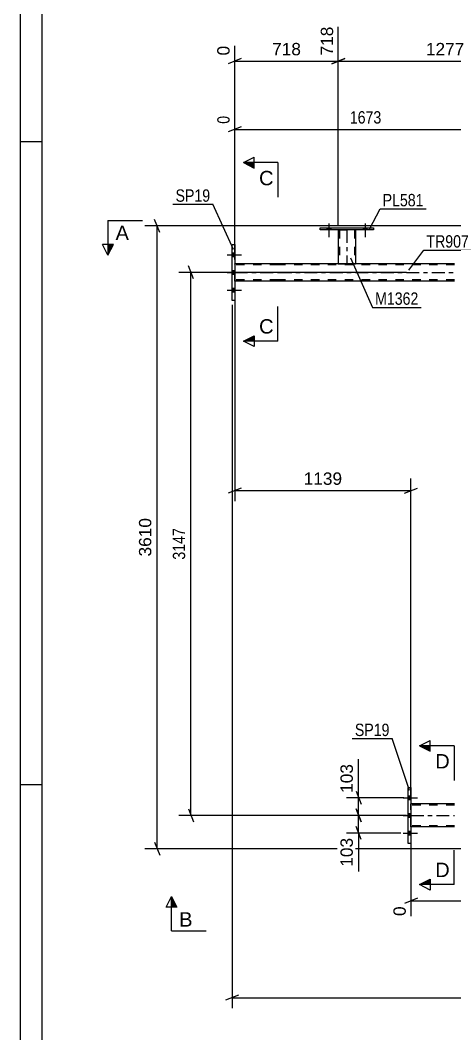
# Model space of a CAD drawing. Header units: millimetres. Extents: x 0 to 3371, y 0 to 1899.
# Drawn here: x 0 to 100.8, y 240.3 to 475.2 of the extents above; entities that cross this region are included whole.
import ezdxf

# ---------------------------------------------------------------- set-up
doc = ezdxf.new("R2010")
doc.units = ezdxf.units.MM
doc.linetypes.add('DXK_LINE_DOT2', pattern=[3.9198, 1.9599, -1.9599])
doc.linetypes.add('DXK_LINE_DOT3', pattern=[5.9187, 2.979, -0.9799, 0.9799, -0.9799])
doc.styles.add('Arial', font='ARIAL.TTF', dxfattribs={"height": 0.2})
doc.styles.add('Arial Narrow', font='ARIALN.TTF', dxfattribs={"height": 0.2})

# ---------------------------------------------------------------- blocks, each defined once
blk = doc.blocks.new('Unknown-203723636-1133')
at = {"color": 5, "linetype": 'Continuous'}
for p, q in [((0, 594), (0, 0)), ((5, 589), (5, 5)), ((5, 447), (0, 447)), ((5, 298), (0, 298))]:
    blk.add_line(p, q, dxfattribs=at)
blk = doc.blocks.new('Bolt-203723636-5100 - 5074')
at = {"linetype": 'Continuous'}
for points in [[(49.78, 420.42), (49.78, 421.3), (49.14, 421.3), (49.14, 420.42)], [(49.78, 420.42), (49.78, 421.3), (49.14, 421.3), (49.14, 420.42)], [(49.78, 420.42), (49.78, 421.3), (49.14, 421.3), (49.14, 420.42)], [(49.78, 416.32), (49.78, 417.2), (49.14, 417.2), (49.14, 416.32)], [(49.78, 416.32), (49.78, 417.2), (49.14, 417.2), (49.14, 416.32)], [(49.78, 412.22), (49.78, 413.1), (49.14, 413.1), (49.14, 412.22)], [(49.78, 412.22), (49.78, 413.1), (49.14, 413.1), (49.14, 412.22)], [(49.78, 412.22), (49.78, 413.1), (49.14, 413.1), (49.14, 412.22)]]:
    blk.add_hatch(color=1, dxfattribs=at).paths.add_polyline_path(points)
at = {"color": 1, "linetype": 'Continuous'}
for p, q in [((47.98, 420.86), (51.3, 420.86)), ((47.98, 420.86), (51.3, 420.86)), ((47.98, 420.86), (51.3, 420.86)), ((49.14, 421.3), (49.78, 421.3)), ((49.14, 421.3), (49.78, 421.3)), ((49.14, 421.3), (49.78, 421.3)), ((49.14, 420.42), (49.78, 420.42)), ((49.14, 420.42), (49.78, 420.42)), ((49.14, 420.42), (49.78, 420.42)), ((47.98, 416.76), (51.3, 416.76)), ((47.98, 416.76), (51.3, 416.76)), ((49.14, 417.2), (49.78, 417.2)), ((49.14, 417.2), (49.78, 417.2)), ((49.14, 416.32), (49.78, 416.32)), ((49.14, 416.32), (49.78, 416.32)), ((47.98, 412.66), (51.3, 412.66)), ((47.98, 412.66), (51.3, 412.66)), ((47.98, 412.66), (51.3, 412.66)), ((49.14, 413.1), (49.78, 413.1)), ((49.14, 413.1), (49.78, 413.1)), ((49.14, 413.1), (49.78, 413.1)), ((49.14, 412.22), (49.78, 412.22)), ((49.14, 412.22), (49.78, 412.22)), ((49.14, 412.22), (49.78, 412.22))]:
    blk.add_line(p, q, dxfattribs=at)
blk = doc.blocks.new('Part-203723636-5154 - 5074')
at = {"color": 2, "linetype": 'Continuous'}
for p, q in [((59.9, 418.76), (49.78, 418.76)), ((100.77, 418.76), (60, 418.76)), ((59.9, 414.76), (49.78, 414.76)), ((100.77, 414.76), (60, 414.76))]:
    blk.add_line(p, q, dxfattribs=at)
at = {"color": 7, "linetype": 'DXK_LINE_DOT2'}
for p, q in [((49.78, 414.76), (49.78, 418.76)), ((59.9, 418.52), (49.78, 418.52)), ((100.77, 418.52), (60, 418.52)), ((59.9, 415), (49.78, 415)), ((100.77, 415), (60, 415))]:
    blk.add_line(p, q, dxfattribs=at)
at = {"color": 7, "linetype": 'DXK_LINE_DOT3'}
for p, q in [((49.78, 416.76), (59.9, 416.76)), ((60, 416.76), (100.77, 416.76))]:
    blk.add_line(p, q, dxfattribs=at)
blk = doc.blocks.new('Part-203723636-5172 - 5074')
at = {"color": 2, "linetype": 'Continuous'}
for p, q in [((100.77, 293.54), (90.65, 293.54)), ((100.77, 288.26), (90.65, 288.26))]:
    blk.add_line(p, q, dxfattribs=at)
at = {"color": 7, "linetype": 'DXK_LINE_DOT2'}
for p, q in [((90.65, 288.26), (90.65, 293.54)), ((100.77, 293.3), (90.65, 293.3)), ((100.77, 288.5), (90.65, 288.5))]:
    blk.add_line(p, q, dxfattribs=at)
at = {"color": 7, "linetype": 'DXK_LINE_DOT3'}
blk.add_line((90.65, 290.9), (100.77, 290.9), dxfattribs=at)
blk = doc.blocks.new('Part-203723636-5210 - 5074')
at = {"color": 2, "linetype": 'Continuous'}
for p, q in [((90.01, 284.4), (90.01, 297.4)), ((90.01, 297.4), (90.65, 297.4)), ((90.65, 297.4), (90.65, 284.4)), ((90.65, 284.4), (90.01, 284.4))]:
    blk.add_line(p, q, dxfattribs=at)
blk = doc.blocks.new('Part-203723636-5268 - 5074')
at = {"color": 2, "linetype": 'Continuous'}
for p, q in [((49.14, 423.26), (49.78, 423.26)), ((49.14, 410.26), (49.14, 423.26)), ((49.78, 423.26), (49.78, 410.26)), ((49.78, 410.26), (49.14, 410.26))]:
    blk.add_line(p, q, dxfattribs=at)
blk = doc.blocks.new('Part-203723636-5273 - 5074')
at = {"color": 2, "linetype": 'Continuous'}
for p, q in [((69.6, 426.6), (69.6, 427.08)), ((69.6, 427.08), (82, 427.08)), ((82, 426.6), (69.6, 426.6)), ((82, 427.08), (82, 426.6))]:
    blk.add_line(p, q, dxfattribs=at)
blk = doc.blocks.new('Bolt-203723636-5295 - 5074')
at = {"linetype": 'Continuous'}
for points in [[(90.65, 294.56), (90.65, 295.44), (90.01, 295.44), (90.01, 294.56)], [(90.65, 294.56), (90.65, 295.44), (90.01, 295.44), (90.01, 294.56)], [(90.65, 294.56), (90.65, 295.44), (90.01, 295.44), (90.01, 294.56)], [(90.65, 290.46), (90.65, 291.34), (90.01, 291.34), (90.01, 290.46)], [(90.65, 290.46), (90.65, 291.34), (90.01, 291.34), (90.01, 290.46)], [(90.65, 286.36), (90.65, 287.24), (90.01, 287.24), (90.01, 286.36)], [(90.65, 286.36), (90.65, 287.24), (90.01, 287.24), (90.01, 286.36)], [(90.65, 286.36), (90.65, 287.24), (90.01, 287.24), (90.01, 286.36)]]:
    blk.add_hatch(color=1, dxfattribs=at).paths.add_polyline_path(points)
at = {"color": 1, "linetype": 'Continuous'}
for p, q in [((88.85, 295), (92.17, 295)), ((88.85, 295), (92.17, 295)), ((88.85, 295), (92.17, 295)), ((90.01, 295.44), (90.65, 295.44)), ((90.01, 295.44), (90.65, 295.44)), ((90.01, 295.44), (90.65, 295.44)), ((90.01, 294.56), (90.65, 294.56)), ((90.01, 294.56), (90.65, 294.56)), ((90.01, 294.56), (90.65, 294.56)), ((90.01, 291.34), (90.65, 291.34)), ((90.01, 291.34), (90.65, 291.34)), ((88.85, 290.9), (92.17, 290.9)), ((88.85, 290.9), (92.17, 290.9)), ((90.01, 290.46), (90.65, 290.46)), ((90.01, 290.46), (90.65, 290.46)), ((88.85, 286.8), (92.17, 286.8)), ((88.85, 286.8), (92.17, 286.8)), ((88.85, 286.8), (92.17, 286.8)), ((90.01, 287.24), (90.65, 287.24)), ((90.01, 287.24), (90.65, 287.24)), ((90.01, 287.24), (90.65, 287.24)), ((90.01, 286.36), (90.65, 286.36)), ((90.01, 286.36), (90.65, 286.36)), ((90.01, 286.36), (90.65, 286.36))]:
    blk.add_line(p, q, dxfattribs=at)
blk = doc.blocks.new('Part-203723636-5340 - 5074')
at = {"color": 2, "linetype": 'Continuous'}
for p, q in [((73.8, 426.6), (73.8, 418.76)), ((77.8, 426.6), (77.8, 418.76)), ((73.8, 418.76), (77.8, 418.76))]:
    blk.add_line(p, q, dxfattribs=at)
at = {"color": 7, "linetype": 'DXK_LINE_DOT2'}
for p, q in [((73.8, 426.6), (77.8, 426.6)), ((73.8, 426.6), (73.8, 426.6)), ((73.8, 426.6), (73.8, 426.6)), ((74.04, 426.6), (74.04, 418.76)), ((77.56, 426.6), (77.56, 418.76)), ((77.8, 426.6), (77.8, 426.6)), ((77.8, 426.6), (77.8, 426.6)), ((77.54, 418.76), (77.5, 418.76)), ((77.5, 418.76), (77.54, 418.76)), ((77.56, 418.76), (77.54, 418.76)), ((77.54, 418.76), (77.56, 418.76))]:
    blk.add_line(p, q, dxfattribs=at)
at = {"color": 7, "linetype": 'DXK_LINE_DOT3'}
blk.add_line((75.8, 426.6), (75.8, 418.76), dxfattribs=at)
blk = doc.blocks.new('Bolt-203723636-5498 - 5074')
at = {"linetype": 'Continuous'}
for points in [[(71.16, 426.6), (72.04, 426.6), (72.04, 427.08), (71.16, 427.08)], [(79.56, 426.6), (80.44, 426.6), (80.44, 427.08), (79.56, 427.08)]]:
    blk.add_hatch(color=1, dxfattribs=at).paths.add_polyline_path(points)
at = {"color": 1, "linetype": 'Continuous'}
for p, q in [((71.6, 428.08), (71.6, 424.96)), ((80, 428.08), (80, 424.96)), ((71.16, 427.08), (71.16, 426.6)), ((72.04, 427.08), (72.04, 426.6)), ((79.56, 427.08), (79.56, 426.6)), ((80.44, 427.08), (80.44, 426.6))]:
    blk.add_line(p, q, dxfattribs=at)
blk = doc.blocks.new('Bolt-203723636-5499 - 5074')
at = {"linetype": 'Continuous'}
for points in [[(71.16, 426.6), (72.04, 426.6), (72.04, 427.08), (71.16, 427.08)], [(79.56, 426.6), (80.44, 426.6), (80.44, 427.08), (79.56, 427.08)]]:
    blk.add_hatch(color=1, dxfattribs=at).paths.add_polyline_path(points)
at = {"color": 1, "linetype": 'Continuous'}
for p, q in [((71.6, 428.08), (71.6, 424.96)), ((80, 428.08), (80, 424.96)), ((71.16, 427.08), (71.16, 426.6)), ((72.04, 427.08), (72.04, 426.6)), ((79.56, 427.08), (79.56, 426.6)), ((80.44, 427.08), (80.44, 426.6))]:
    blk.add_line(p, q, dxfattribs=at)
blk = doc.blocks.new('StraightDimension-203723636-6242 - 5074')
at = {"color": 7, "linetype": 'Continuous'}
for p, q in [((185.26, 427.54), (28.91, 427.54)), ((32.36, 426.04), (31.16, 429.04)), ((31.76, 283.16), (31.76, 427.54)), ((31.16, 284.66), (32.36, 281.66)), ((234.26, 283.16), (28.91, 283.16))]:
    blk.add_line(p, q, dxfattribs=at)
at = {"color": 0}
blk.add_wipeout([(31.01, 360.4), (26.81, 360.4), (26.81, 350.31), (31.01, 350.31)], dxfattribs=at)
at = {"color": 3, "style": 'Arial'}
blk.add_text('3610', height=2.865, rotation=90.0002, dxfattribs=at).set_placement((30.41, 350.91))
blk = doc.blocks.new('StraightDimension-203723636-6822 - 5074')
at = {"color": 7, "linetype": 'Continuous'}
for p, q in [((73.8, 427.6), (73.8, 473.71)), ((49.78, 419.76), (49.78, 469.26)), ((51.28, 466.34), (48.28, 465.14)), ((49.78, 465.74), (73.8, 465.74)), ((72.3, 465.14), (75.3, 466.34))]:
    blk.add_line(p, q, dxfattribs=at)
at = {"color": 0, "linetype": 'Continuous'}
for points in [[(73.2, 474.31), (69, 474.31), (69, 466.44), (73.2, 466.44)], [(49.18, 469.86), (44.98, 469.86), (44.98, 466.44), (49.18, 466.44)]]:
    blk.add_wipeout(points, dxfattribs=at)
at = {"color": 0}
blk.add_wipeout([(65.72, 466.49), (65.72, 470.69), (57.85, 470.69), (57.85, 466.49)], dxfattribs=at)
at = {"color": 3, "linetype": 'Continuous', "style": 'Arial'}
for s, height, p in [('718', 2.865, (72.6, 467.04)), ('0', 2.87, (48.58, 467.04))]:
    blk.add_text(s, height=height, rotation=90.0002, dxfattribs=at).set_placement(p)
at = {"color": 3, "style": 'Arial'}
blk.add_text('718', height=2.865, dxfattribs=at).set_placement((58.45, 467.09))
blk = doc.blocks.new('StraightDimension-203723636-5832 - 5074')
at = {"color": 7, "linetype": 'Continuous'}
for p, q in [((49.14, 409.26), (49.14, 246.23)), ((50.64, 249.23), (47.64, 248.03)), ((49.14, 248.63), (787.19, 248.63))]:
    blk.add_line(p, q, dxfattribs=at)
blk = doc.blocks.new('StraightDimension-203723636-11403 - 5074')
at = {"color": 7, "linetype": 'Continuous'}
for p, q in [((40.21, 415.26), (39.01, 418.26)), ((89.65, 416.76), (36.76, 416.76)), ((39.61, 290.9), (39.61, 416.76)), ((39.01, 292.4), (40.21, 289.4)), ((89.65, 290.9), (36.76, 290.9))]:
    blk.add_line(p, q, dxfattribs=at)
at = {"color": 0}
blk.add_wipeout([(38.86, 358.08), (34.66, 358.08), (34.66, 349.57), (38.86, 349.57)], dxfattribs=at)
at = {"color": 3, "style": 'Arial Narrow'}
blk.add_text('3147', height=2.863, rotation=90.0002, dxfattribs=at).set_placement((38.26, 350.17))
blk = doc.blocks.new('StraightDimension-203723636-5671 - 5074')
at = {"color": 7, "linetype": 'Continuous'}
for p, q in [((77.92, 292.4), (79.12, 289.4)), ((89.01, 290.9), (75.67, 290.9)), ((78.52, 286.8), (78.52, 290.9)), ((88.34, 286.8), (75.67, 286.8)), ((79.12, 285.3), (77.92, 288.3))]:
    blk.add_line(p, q, dxfattribs=at)
at = {"color": 0}
blk.add_wipeout([(77.77, 286.27), (73.57, 286.27), (73.57, 278.4), (77.77, 278.4)], dxfattribs=at)
at = {"color": 7, "linetype": 'Continuous'}
blk.add_line((78.52, 286.8), (78.52, 277.88), dxfattribs=at)
blk.add_line((78.52, 286.8), (78.52, 277.88), dxfattribs=at)
at = {"color": 3, "style": 'Arial'}
blk.add_text('103', height=2.865, rotation=90.0002, dxfattribs=at).set_placement((77.17, 279))
blk = doc.blocks.new('StraightDimension-203723636-5679 - 5074')
at = {"color": 7, "linetype": 'Continuous'}
for p, q in [((77.92, 296.5), (79.12, 293.5)), ((89.01, 295), (75.67, 295)), ((78.52, 290.9), (78.52, 295)), ((79.12, 289.4), (77.92, 292.4)), ((89.01, 290.9), (75.67, 290.9))]:
    blk.add_line(p, q, dxfattribs=at)
at = {"color": 0}
blk.add_wipeout([(77.77, 303.39), (73.57, 303.39), (73.57, 295.52), (77.77, 295.52)], dxfattribs=at)
at = {"color": 7, "linetype": 'Continuous'}
blk.add_line((78.52, 295), (78.52, 303.92), dxfattribs=at)
blk.add_line((78.52, 295), (78.52, 303.92), dxfattribs=at)
at = {"color": 3, "style": 'Arial'}
blk.add_text('103', height=2.865, rotation=90.0002, dxfattribs=at).set_placement((77.17, 296.12))
blk = doc.blocks.new('StraightDimension-203723636-5804 - 5074')
at = {"color": 7, "linetype": 'Continuous'}
for p, q in [((49.78, 413.76), (49.78, 363.77)), ((90.65, 294.54), (90.65, 369.02)), ((51.28, 366.77), (48.28, 365.57)), ((89.15, 365.57), (92.15, 366.77)), ((49.78, 366.17), (90.65, 366.17))]:
    blk.add_line(p, q, dxfattribs=at)
at = {"color": 0}
blk.add_wipeout([(75.26, 366.92), (75.26, 371.12), (65.17, 371.12), (65.17, 366.92)], dxfattribs=at)
at = {"color": 3, "style": 'Arial'}
blk.add_text('1139', height=2.865, dxfattribs=at).set_placement((65.77, 367.52))
blk = doc.blocks.new('StraightDimension-203723636-6642 - 5074')
at = {"color": 7, "linetype": 'Continuous'}
for p, q in [((123.35, 427.6), (123.35, 475.93)), ((73.8, 427.6), (73.8, 473.71)), ((75.3, 466.34), (72.3, 465.14)), ((73.8, 465.74), (123.35, 465.74)), ((121.85, 465.14), (124.85, 466.34))]:
    blk.add_line(p, q, dxfattribs=at)
at = {"color": 0, "linetype": 'Continuous'}
blk.add_wipeout([(122.75, 476.53), (118.55, 476.53), (118.55, 466.44), (122.75, 466.44)], dxfattribs=at)
at = {"color": 0}
blk.add_wipeout([(103.62, 466.49), (103.62, 470.69), (93.53, 470.69), (93.53, 466.49)], dxfattribs=at)
at = {"color": 3, "linetype": 'Continuous', "style": 'Arial'}
blk.add_text('1995', height=2.865, rotation=90.0002, dxfattribs=at).set_placement((122.15, 467.04))
at = {"color": 3, "style": 'Arial'}
blk.add_text('1277', height=2.865, dxfattribs=at).set_placement((94.13, 467.09))
blk = doc.blocks.new('StraightDimension-203723636-13704 - 5074')
at = {"color": 7, "linetype": 'Continuous'}
for p, q in [((110.47, 415.76), (110.47, 458.52)), ((49.78, 419.76), (49.78, 453.04)), ((51.28, 450.51), (48.28, 449.31)), ((49.78, 449.91), (110.47, 449.91)), ((108.97, 449.31), (111.97, 450.51))]:
    blk.add_line(p, q, dxfattribs=at)
at = {"color": 0, "linetype": 'Continuous'}
for points in [[(109.87, 459.12), (105.67, 459.12), (105.67, 450.61), (109.87, 450.61)], [(49.18, 453.64), (44.98, 453.64), (44.98, 450.61), (49.18, 450.61)]]:
    blk.add_wipeout(points, dxfattribs=at)
at = {"color": 0}
blk.add_wipeout([(84.38, 450.66), (84.38, 454.86), (75.87, 454.86), (75.87, 450.66)], dxfattribs=at)
at = {"color": 3, "linetype": 'Continuous', "style": 'Arial Narrow'}
for s, height, p in [('1673', 2.863, (109.27, 451.21)), ('0', 2.86, (48.58, 451.21))]:
    blk.add_text(s, height=height, rotation=90.0002, dxfattribs=at).set_placement(p)
at = {"color": 3, "style": 'Arial Narrow'}
blk.add_text('1673', height=2.863, dxfattribs=at).set_placement((76.47, 451.26))
blk = doc.blocks.new('StraightDimension-203723636-16725 - 5074')
at = {"color": 7, "linetype": 'Continuous'}
for p, q in [((90.65, 292.54), (90.65, 267.57)), ((154.59, 292.54), (154.59, 256.4)), ((92.15, 271.7), (89.15, 270.5)), ((90.65, 271.1), (154.59, 271.1)), ((153.09, 270.5), (156.09, 271.7))]:
    blk.add_line(p, q, dxfattribs=at)
at = {"color": 0}
blk.add_wipeout([(127.67, 271.85), (127.67, 276.05), (117.57, 276.05), (117.57, 271.85)], dxfattribs=at)
at = {"color": 0, "linetype": 'Continuous'}
for points in [[(90.05, 270.4), (85.85, 270.4), (85.85, 266.97), (90.05, 266.97)], [(153.99, 265.9), (149.79, 265.9), (149.79, 255.8), (153.99, 255.8)]]:
    blk.add_wipeout(points, dxfattribs=at)
at = {"color": 3, "style": 'Arial'}
blk.add_text('1637', height=2.865, dxfattribs=at).set_placement((118.17, 272.45))
at = {"color": 3, "linetype": 'Continuous', "style": 'Arial'}
for s, height, p in [('0', 2.87, (89.45, 267.57)), ('1637', 2.865, (153.39, 256.4))]:
    blk.add_text(s, height=height, rotation=90.0002, dxfattribs=at).set_placement(p)
blk = doc.blocks.new('Mark-203723636-5150 - 5074')
at = {"color": 0}
blk.add_wipeout([(104.12, 422.51), (104.12, 425.51), (94.25, 425.51), (94.25, 422.51)], dxfattribs=at)
blk.add_wipeout([(104.12, 422.51), (104.12, 425.51), (94.25, 425.51), (94.25, 422.51)], dxfattribs=at)
at = {"color": 30, "linetype": 'Continuous'}
for p, q in [((90.19, 417.31), (93.65, 421.91)), ((93.65, 421.91), (104.72, 421.91))]:
    blk.add_line(p, q, dxfattribs=at)
at = {"color": 3, "style": 'Arial Narrow'}
blk.add_text('TR907', height=2.863, dxfattribs=at).set_placement((94.25, 422.51))
blk = doc.blocks.new('SectionMark-203723636-6906 - 5074')
at = {"color": 6, "linetype": 'Continuous'}
for p, q in [((92.65, 307.02), (95.15, 308.27)), ((100.65, 307.02), (92.65, 307.02)), ((100.65, 274.85), (92.65, 274.85)), ((95.15, 273.6), (92.65, 274.85))]:
    blk.add_line(p, q, dxfattribs=at)
at = {"color": 0, "linetype": 'Continuous'}
for points in [[(99.65, 301.77), (99.65, 305.27), (96.28, 305.27), (96.28, 301.77)], [(99.65, 276.6), (99.65, 280.1), (96.28, 280.1), (96.28, 276.6)]]:
    blk.add_wipeout(points, dxfattribs=at)
at = {"linetype": 'Continuous'}
for points in [[(95.15, 307.02), (95.15, 305.77), (92.65, 307.02)], [(95.15, 276.1), (95.15, 274.85), (92.65, 274.85)]]:
    blk.add_hatch(color=6, dxfattribs=at).paths.add_polyline_path(points)
at = {"color": 6, "linetype": 'Continuous'}
for p, q in [((95.15, 305.77), (95.15, 308.27)), ((92.65, 307.02), (95.15, 305.77)), ((100.65, 307.02), (100.65, 299.02)), ((100.65, 274.85), (100.65, 282.85)), ((92.65, 274.85), (95.15, 276.1)), ((95.15, 276.1), (95.15, 273.6))]:
    blk.add_line(p, q, dxfattribs=at)
at = {"color": 3, "linetype": 'Continuous', "style": 'Arial'}
for p in [(96.28, 301.77), (96.28, 276.6)]:
    blk.add_text('D', height=3.34, dxfattribs=at).set_placement(p)
blk = doc.blocks.new('Mark-203723636-5206 - 5074')
at = {"color": 0}
blk.add_wipeout([(85.68, 309.29), (85.68, 312.29), (77.64, 312.29), (77.64, 309.29)], dxfattribs=at)
blk.add_wipeout([(85.68, 309.29), (85.68, 312.29), (77.64, 312.29), (77.64, 309.29)], dxfattribs=at)
at = {"color": 30, "linetype": 'Continuous'}
for p in [(77.04, 308.69), (90.32, 296.68)]:
    blk.add_line(p, (86.28, 308.69), dxfattribs=at)
at = {"color": 3, "style": 'Arial Narrow'}
blk.add_text('SP19', height=2.863, dxfattribs=at).set_placement((77.64, 309.29))
blk = doc.blocks.new('Mark-203723636-5264 - 5074')
at = {"color": 0}
blk.add_wipeout([(44.07, 433.14), (44.07, 436.14), (36.03, 436.14), (36.03, 433.14)], dxfattribs=at)
blk.add_wipeout([(44.07, 433.14), (44.07, 436.14), (36.03, 436.14), (36.03, 433.14)], dxfattribs=at)
at = {"color": 30, "linetype": 'Continuous'}
for p in [(35.43, 432.54), (49.48, 422.08)]:
    blk.add_line(p, (44.67, 432.54), dxfattribs=at)
at = {"color": 3, "style": 'Arial Narrow'}
blk.add_text('SP19', height=2.863, dxfattribs=at).set_placement((36.03, 433.14))
blk = doc.blocks.new('Mark-203723636-5269 - 5074')
at = {"color": 0}
blk.add_wipeout([(93.59, 432.08), (93.59, 435.08), (84.09, 435.08), (84.09, 432.08)], dxfattribs=at)
blk.add_wipeout([(93.59, 432.08), (93.59, 435.08), (84.09, 435.08), (84.09, 432.08)], dxfattribs=at)
at = {"color": 30, "linetype": 'Continuous'}
for p, q in [((81.05, 426.75), (83.49, 431.48)), ((83.49, 431.48), (94.19, 431.48))]:
    blk.add_line(p, q, dxfattribs=at)
at = {"color": 3, "style": 'Arial Narrow'}
blk.add_text('PL581', height=2.863, dxfattribs=at).set_placement((84.09, 432.08))
blk = doc.blocks.new('Mark-203723636-5336 - 5074')
at = {"color": 0}
blk.add_wipeout([(92.39, 409.26), (92.39, 412.26), (82.34, 412.26), (82.34, 409.26)], dxfattribs=at)
blk.add_wipeout([(92.39, 409.26), (92.39, 412.26), (82.34, 412.26), (82.34, 409.26)], dxfattribs=at)
at = {"color": 30, "linetype": 'Continuous'}
for p, q in [((76.66, 420.17), (81.74, 408.66)), ((81.74, 408.66), (92.99, 408.66))]:
    blk.add_line(p, q, dxfattribs=at)
at = {"color": 3, "style": 'Arial Narrow'}
blk.add_text('M1362', height=2.863, dxfattribs=at).set_placement((82.34, 409.26))
blk = doc.blocks.new('SectionMark-203723636-6908 - 5074')
at = {"color": 6, "linetype": 'Continuous'}
for p, q in [((51.78, 442.2), (54.28, 443.45)), ((59.78, 442.2), (51.78, 442.2)), ((59.78, 400.83), (51.78, 400.83)), ((54.28, 399.58), (51.78, 400.83))]:
    blk.add_line(p, q, dxfattribs=at)
at = {"color": 0, "linetype": 'Continuous'}
for points in [[(58.78, 436.95), (58.78, 440.45), (55.41, 440.45), (55.41, 436.95)], [(58.78, 402.58), (58.78, 406.08), (55.41, 406.08), (55.41, 402.58)]]:
    blk.add_wipeout(points, dxfattribs=at)
at = {"linetype": 'Continuous'}
for points in [[(54.28, 442.2), (54.28, 440.95), (51.78, 442.2)], [(54.28, 402.08), (54.28, 400.83), (51.78, 400.83)]]:
    blk.add_hatch(color=6, dxfattribs=at).paths.add_polyline_path(points)
at = {"color": 6, "linetype": 'Continuous'}
for p, q in [((51.78, 442.2), (54.28, 440.95)), ((54.28, 440.95), (54.28, 443.45)), ((59.78, 442.2), (59.78, 434.2)), ((59.78, 400.83), (59.78, 408.83)), ((51.78, 400.83), (54.28, 402.08)), ((54.28, 402.08), (54.28, 399.58))]:
    blk.add_line(p, q, dxfattribs=at)
at = {"color": 3, "linetype": 'Continuous', "style": 'Arial'}
for p in [(55.41, 436.95), (55.41, 402.58)]:
    blk.add_text('C', height=3.34, dxfattribs=at).set_placement(p)
blk = doc.blocks.new('SectionMark-203723636-6904 - 5074')
at = {"color": 6, "linetype": 'Continuous'}
for p in [(33.87, 269.62), (35.12, 264.12)]:
    blk.add_line(p, (35.12, 272.12), dxfattribs=at)
at = {"color": 0, "linetype": 'Continuous'}
blk.add_wipeout([(39.98, 265.12), (39.98, 268.62), (36.87, 268.62), (36.87, 265.12)], dxfattribs=at)
at = {"linetype": 'Continuous'}
blk.add_hatch(color=6, dxfattribs=at).paths.add_polyline_path([(36.37, 269.62), (35.12, 269.62), (35.12, 272.12)])
at = {"color": 6, "linetype": 'Continuous'}
for p, q in [((35.12, 272.12), (36.37, 269.62)), ((36.37, 269.62), (33.87, 269.62)), ((35.12, 264.12), (43.12, 264.12))]:
    blk.add_line(p, q, dxfattribs=at)
at = {"color": 3, "linetype": 'Continuous', "style": 'Arial'}
blk.add_text('B', height=3.34, dxfattribs=at).set_placement((36.87, 265.12))
blk = doc.blocks.new('SectionMark-203723636-6912 - 5074')
at = {"color": 6, "linetype": 'Continuous'}
for p, q in [((20.36, 428.76), (20.36, 420.76)), ((20.36, 420.76), (19.11, 423.26))]:
    blk.add_line(p, q, dxfattribs=at)
at = {"color": 0, "linetype": 'Continuous'}
blk.add_wipeout([(25.22, 424.26), (25.22, 427.76), (22.11, 427.76), (22.11, 424.26)], dxfattribs=at)
at = {"linetype": 'Continuous'}
blk.add_hatch(color=6, dxfattribs=at).paths.add_polyline_path([(20.36, 423.26), (21.61, 423.26), (20.36, 420.76)])
at = {"color": 6, "linetype": 'Continuous'}
for p, q in [((20.36, 428.76), (28.36, 428.76)), ((21.61, 423.26), (19.11, 423.26)), ((20.36, 420.76), (21.61, 423.26))]:
    blk.add_line(p, q, dxfattribs=at)
at = {"color": 3, "linetype": 'Continuous', "style": 'Arial'}
blk.add_text('A', height=3.34, dxfattribs=at).set_placement((22.11, 424.26))

msp = doc.modelspace()

# ---------------------------------------------------------------- block references
for name in ['Unknown-203723636-1133', 'Bolt-203723636-5498 - 5074', 'Bolt-203723636-5499 - 5074', 'Part-203723636-5273 - 5074', 'Part-203723636-5340 - 5074', 'Part-203723636-5268 - 5074', 'Bolt-203723636-5100 - 5074', 'Part-203723636-5154 - 5074', 'Part-203723636-5210 - 5074', 'Bolt-203723636-5295 - 5074', 'Part-203723636-5172 - 5074']:
    msp.add_blockref(name, (0, 0))

# ---------------------------------------------------------------- next in the draw order: block references
msp.add_blockref('StraightDimension-203723636-6242 - 5074', (0, 0))

# ---------------------------------------------------------------- next in the draw order: block references
for name in ['StraightDimension-203723636-6822 - 5074', 'StraightDimension-203723636-5832 - 5074']:
    msp.add_blockref(name, (0, 0))

# ---------------------------------------------------------------- next in the draw order: block references
for name in ['StraightDimension-203723636-6642 - 5074', 'StraightDimension-203723636-11403 - 5074']:
    msp.add_blockref(name, (0, 0))

# ---------------------------------------------------------------- next in the draw order: block references
for name in ['StraightDimension-203723636-13704 - 5074', 'StraightDimension-203723636-5671 - 5074']:
    msp.add_blockref(name, (0, 0))

# ---------------------------------------------------------------- next in the draw order: block references
for name in ['Mark-203723636-5264 - 5074', 'Mark-203723636-5269 - 5074', 'Mark-203723636-5150 - 5074', 'StraightDimension-203723636-5679 - 5074']:
    msp.add_blockref(name, (0, 0))

# ---------------------------------------------------------------- next in the draw order: block references
for name in ['StraightDimension-203723636-5804 - 5074', 'StraightDimension-203723636-16725 - 5074']:
    msp.add_blockref(name, (0, 0))

# ---------------------------------------------------------------- next in the draw order: block references
for name in ['SectionMark-203723636-6908 - 5074', 'Mark-203723636-5336 - 5074', 'Mark-203723636-5206 - 5074', 'SectionMark-203723636-6906 - 5074', 'SectionMark-203723636-6904 - 5074']:
    msp.add_blockref(name, (0, 0))

# ---------------------------------------------------------------- next in the draw order: block references
msp.add_blockref('SectionMark-203723636-6912 - 5074', (0, 0))

doc.saveas('drawing.dxf')
